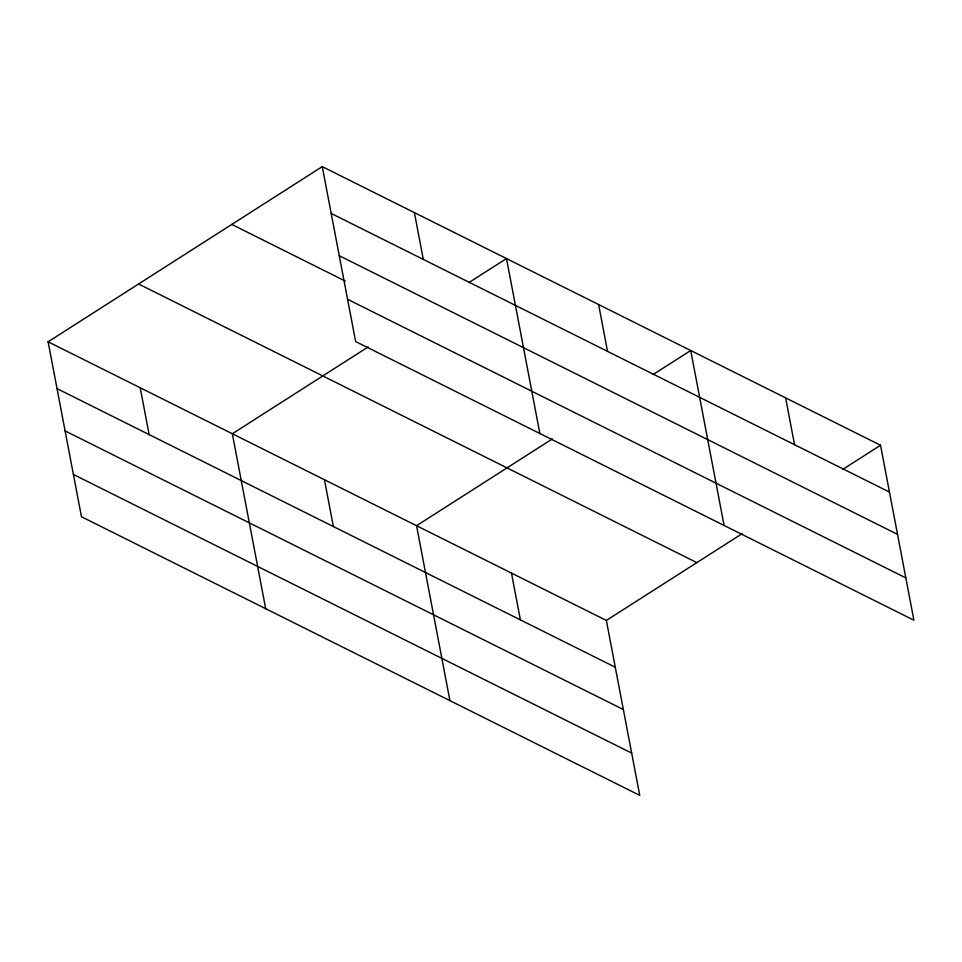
<?xml version="1.0" encoding="UTF-8"?>
<svg xmlns="http://www.w3.org/2000/svg" width="962" height="962" viewBox="0 0 962 962"><rect width="100%" height="100%" fill="white"/><g stroke="black" fill="none" stroke-linecap="round" stroke-linejoin="round"><path stroke-width="1.44" d="M48.1 341.799L606.361 620.442L639.742 795.382L81.469 516.75L48.1 341.799L322.258 166.618L880.531 445.25L913.9 620.201L355.639 341.558L322.258 166.618M368.145 346.969L232.323 433.754L265.704 608.693M468.795 282.66L506.493 258.562L539.862 433.513M552.38 438.912L416.558 525.709L449.927 700.649M653.018 374.603L690.716 350.517L724.085 525.456M606.361 620.442L742.183 533.657M842.832 469.348L880.531 445.25M331.193 213.432L889.453 492.075M339.261 255.712L897.522 534.355M231.794 224.423L345.262 281.06M347.571 299.278L905.831 577.909M138.576 283.994L696.837 562.626M57.035 388.624L615.295 667.255M65.091 430.904L623.364 709.535M73.401 474.47L631.673 753.102M785.617 397.883L794.552 444.697M598.604 304.545L607.539 351.358M511.459 573.075L520.394 619.889M414.382 212.59L423.304 259.403M324.447 479.725L333.369 526.551M140.211 387.782L149.146 434.596"/></g></svg>
